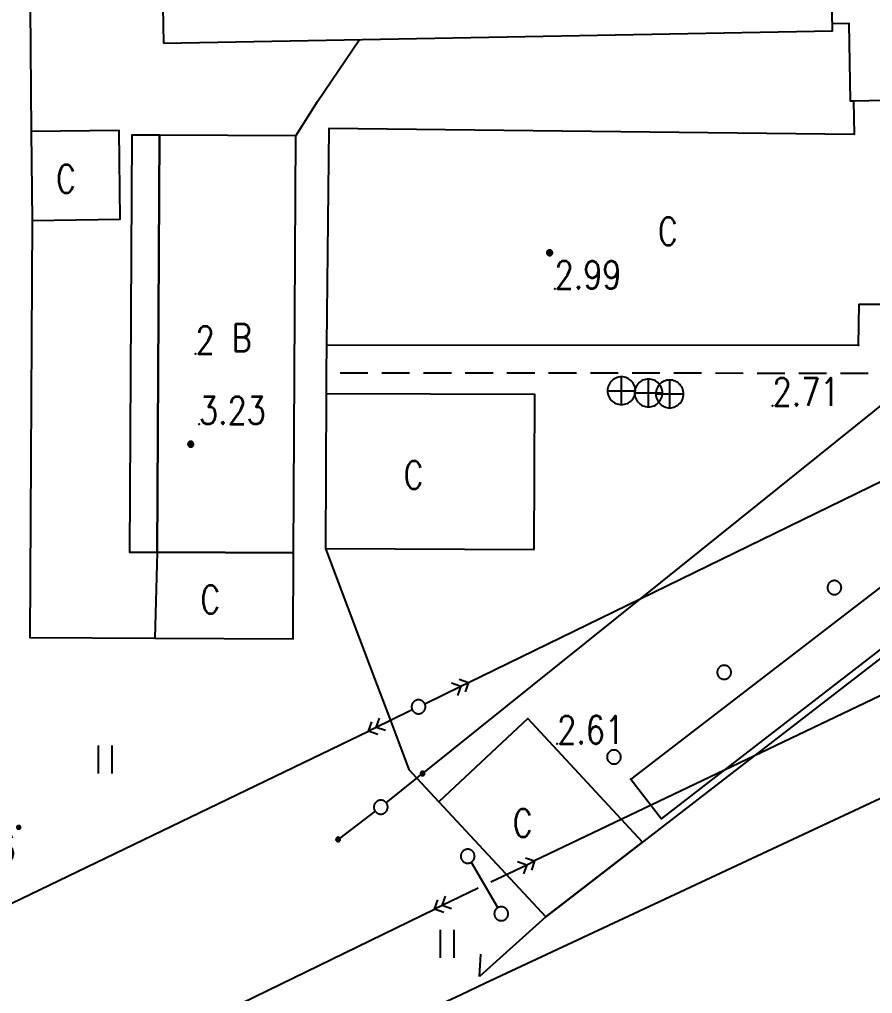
# Model space of a CAD drawing. Extents: x 500064 to 501389, y 2542464 to 2545400.
# Drawn here: x 501169.69 to 501200.37, y 2543048.07 to 2543083.1 of the extents above; entities that cross this region are included whole.
import ezdxf
from ezdxf.enums import TextEntityAlignment as Align

# ---------------------------------------------------------------- set-up
doc = ezdxf.new("R2010")
doc.units = 0
doc.header["$LTSCALE"] = 0.5
doc.linetypes.add('CENTER', pattern=[50.8, 31.75, -6.35, 6.35, -6.35])
doc.layers.get('0').update_dxf_attribs({"linetype": 'CONTINUOUS', "lineweight": 5})
doc.layers.add('GCD', color=8, linetype='CONTINUOUS')
doc.layers.add('地形图', color=8, linetype='CONTINUOUS')
doc.styles.add('HZ', font='romans.shx', dxfattribs={"width": 0.8, "bigfont": 'hztxt.shx'})

# ---------------------------------------------------------------- blocks, each defined once
blk = doc.blocks.new('GC200')
at = {"linetype": 'Continuous', "const_width": 0.2, "flags": 128}
blk.add_lwpolyline([(-0.1, 0, 1), (0.1, 0, 1)], format="xyb", close=True, dxfattribs=at)

msp = doc.modelspace()

# ---------------------------------------------------------------- linework, layer by layer
at = {"layer": '地形图'}
for points in [[(501174.868, 2543082.252), (501198.935, 2543082.692), (501198.204, 2543122.652), (501186.181, 2543122.45), (501174.136, 2543122.275)], [(501201.813, 2543080.141), (501200.814, 2543080.188), (501199.688, 2543080.167), (501199.71, 2543078.966), (501180.818, 2543079.184), (501180.728, 2543071.396), (501199.866, 2543071.38), (501199.898, 2543072.863), (501203.668, 2543072.864), (501203.706, 2543073.976), (501207.361, 2543074.02), (501207.372, 2543079.881)], [(501170.144, 2543075.875), (501173.312, 2543075.914), (501173.273, 2543079.105), (501170.104, 2543079.074)], [(501174.722, 2543078.942), (501173.722, 2543078.933), (501173.639, 2543063.944), (501174.639, 2543063.942)], [(501179.632, 2543078.915), (501174.722, 2543078.942), (501174.639, 2543063.942), (501179.548, 2543063.915)], [(501188.205, 2543064.041), (501188.226, 2543069.614), (501180.717, 2543069.64), (501180.695, 2543064.071)], [(501229.664, 2543067.03), (501229.434, 2543068.901), (501208.894, 2543066.283), (501202.626, 2543064.192), (501191.681, 2543055.78), (501192.783, 2543054.353), (501203.874, 2543062.918), (501208.813, 2543064.468)], [(501179.548, 2543063.915), (501174.639, 2543063.942), (501174.56, 2543060.85), (501179.531, 2543060.822)], [(501188.618, 2543050.821), (501192.099, 2543053.509), (501187.975, 2543057.955), (501184.776, 2543054.964)]]:
    msp.add_lwpolyline(points, close=True, dxfattribs=at)
for points in [[(501174.136, 2543122.275), (501169.756, 2543122.211), (501170.104, 2543079.074)], [(501199.688, 2543080.167), (501199.581, 2543080.165), (501199.53, 2543082.953), (501198.93, 2543082.942)], [(501179.632, 2543078.915), (501180.404, 2543080.15), (501181.92, 2543082.381)], [(501174.722, 2543078.942), (501173.722, 2543078.933), (501173.639, 2543063.944), (501174.639, 2543063.942)], [(501170.144, 2543075.875), (501170.06, 2543060.875), (501174.56, 2543060.85)], [(501209.351, 2543076.188), (501203.967, 2543071.864), (501192.018, 2543062.267), (501184.243, 2543056.023)], [(501185.838, 2543059.255), (501192.018, 2543062.267), (501218.768, 2543075.306)], [(501188.758, 2543074.608), (501188.769, 2543074.609), (501188.779, 2543074.61), (501188.789, 2543074.613), (501188.799, 2543074.617), (501188.808, 2543074.622), (501188.817, 2543074.627), (501188.825, 2543074.634), (501188.833, 2543074.641), (501188.839, 2543074.649), (501188.842, 2543074.654), (501188.845, 2543074.658), (501188.85, 2543074.668), (501188.853, 2543074.677), (501188.856, 2543074.687), (501188.858, 2543074.698), (501188.858, 2543074.708), (501188.858, 2543074.719), (501188.856, 2543074.729), (501188.853, 2543074.739), (501188.85, 2543074.749), (501188.846, 2543074.755), (501188.845, 2543074.758), (501188.839, 2543074.767), (501188.833, 2543074.775), (501188.825, 2543074.783), (501188.817, 2543074.789), (501188.808, 2543074.795), (501188.807, 2543074.795), (501188.799, 2543074.8), (501188.789, 2543074.803), (501188.779, 2543074.806), (501188.769, 2543074.808), (501188.758, 2543074.808), (501188.748, 2543074.808), (501188.738, 2543074.806), (501188.727, 2543074.803), (501188.718, 2543074.8), (501188.708, 2543074.795), (501188.7, 2543074.789), (501188.691, 2543074.783), (501188.684, 2543074.775), (501188.677, 2543074.767), (501188.674, 2543074.762), (501188.672, 2543074.758), (501188.667, 2543074.749), (501188.663, 2543074.739), (501188.66, 2543074.729), (501188.659, 2543074.719), (501188.658, 2543074.708), (501188.659, 2543074.698), (501188.66, 2543074.687), (501188.663, 2543074.677), (501188.667, 2543074.668), (501188.67, 2543074.661), (501188.672, 2543074.658), (501188.677, 2543074.649), (501188.684, 2543074.641), (501188.691, 2543074.634), (501188.7, 2543074.627), (501188.708, 2543074.622), (501188.709, 2543074.621), (501188.718, 2543074.617), (501188.727, 2543074.613), (501188.738, 2543074.61), (501188.748, 2543074.609), (501188.758, 2543074.608)], [(501188.709, 2543074.621), (501188.842, 2543074.654), (501188.845, 2543074.658), (501188.672, 2543074.658), (501188.67, 2543074.661), (501188.858, 2543074.708), (501188.658, 2543074.708), (501188.846, 2543074.755), (501188.845, 2543074.758), (501188.672, 2543074.758), (501188.674, 2543074.762), (501188.807, 2543074.795)], [(501228.021, 2543071.857), (501222.669, 2543069.299), (501222.546, 2543069.24), (501213.15, 2543064.749), (501196.106, 2543056.603), (501188.218, 2543052.833)], [(501180.728, 2543071.396), (501180.722, 2543070.396), (501180.717, 2543069.64)], [(501180.728, 2543071.396), (501180.722, 2543070.396)], [(501181.222, 2543070.396), (501182.222, 2543070.396)], [(501182.722, 2543070.395), (501183.722, 2543070.394)], [(501184.222, 2543070.394), (501185.222, 2543070.393)], [(501185.722, 2543070.393), (501186.722, 2543070.392)], [(501187.222, 2543070.392), (501188.222, 2543070.391)], [(501188.722, 2543070.39), (501189.722, 2543070.389)], [(501190.222, 2543070.389), (501191.222, 2543070.388)], [(501191.342, 2543069.247), (501191.394, 2543069.25), (501191.446, 2543069.258), (501191.496, 2543069.271), (501191.545, 2543069.29), (501191.592, 2543069.314), (501191.636, 2543069.343), (501191.676, 2543069.375), (501191.713, 2543069.412), (501191.746, 2543069.453), (501191.775, 2543069.497), (501191.799, 2543069.544), (501191.817, 2543069.593), (501191.819, 2543069.6), (501191.831, 2543069.643), (501191.834, 2543069.666), (501191.839, 2543069.695), (501191.842, 2543069.747), (501191.839, 2543069.799), (501191.837, 2543069.813), (501191.831, 2543069.851), (501191.817, 2543069.902), (501191.799, 2543069.95), (501191.775, 2543069.997), (501191.746, 2543070.041), (501191.713, 2543070.082), (501191.676, 2543070.119), (501191.636, 2543070.152), (501191.592, 2543070.18), (501191.545, 2543070.204), (501191.496, 2543070.223), (501191.446, 2543070.236), (501191.394, 2543070.244), (501191.342, 2543070.247), (501191.289, 2543070.244), (501191.238, 2543070.236), (501191.187, 2543070.223), (501191.138, 2543070.204), (501191.092, 2543070.18), (501191.048, 2543070.152), (501191.007, 2543070.119), (501190.97, 2543070.082), (501190.937, 2543070.041), (501190.909, 2543069.997), (501190.885, 2543069.95), (501190.866, 2543069.902), (501190.853, 2543069.851), (501190.844, 2543069.799), (501190.842, 2543069.747), (501190.844, 2543069.695), (501190.853, 2543069.643), (501190.866, 2543069.593), (501190.885, 2543069.544), (501190.909, 2543069.497), (501190.937, 2543069.453), (501190.97, 2543069.412), (501191.007, 2543069.375), (501191.048, 2543069.343), (501191.092, 2543069.314), (501191.138, 2543069.29), (501191.187, 2543069.271), (501191.238, 2543069.258), (501191.289, 2543069.25), (501191.342, 2543069.247)], [(501191.342, 2543069.247), (501191.342, 2543069.747), (501191.342, 2543070.247)], [(501191.722, 2543070.388), (501192.722, 2543070.387)], [(501193.222, 2543070.386), (501194.222, 2543070.386)], [(501194.722, 2543070.385), (501195.722, 2543070.384)], [(501196.222, 2543070.384), (501197.222, 2543070.383)], [(501197.722, 2543070.383), (501198.722, 2543070.382)], [(501199.222, 2543070.381), (501200.222, 2543070.381)], [(501192.314, 2543069.166), (501192.367, 2543069.168), (501192.418, 2543069.177), (501192.469, 2543069.19), (501192.518, 2543069.209), (501192.564, 2543069.233), (501192.608, 2543069.261), (501192.649, 2543069.294), (501192.682, 2543069.327), (501192.686, 2543069.331), (501192.719, 2543069.372), (501192.747, 2543069.416), (501192.771, 2543069.462), (501192.79, 2543069.511), (501192.803, 2543069.562), (501192.812, 2543069.613), (501192.813, 2543069.633), (501192.814, 2543069.666), (501192.812, 2543069.718), (501192.803, 2543069.77), (501192.79, 2543069.82), (501192.771, 2543069.869), (501192.747, 2543069.916), (501192.719, 2543069.96), (501192.709, 2543069.972), (501192.686, 2543070), (501192.649, 2543070.037), (501192.608, 2543070.07), (501192.564, 2543070.099), (501192.518, 2543070.122), (501192.469, 2543070.141), (501192.418, 2543070.155), (501192.367, 2543070.163), (501192.314, 2543070.166), (501192.262, 2543070.163), (501192.21, 2543070.155), (501192.16, 2543070.141), (501192.111, 2543070.122), (501192.064, 2543070.099), (501192.02, 2543070.07), (501191.98, 2543070.037), (501191.943, 2543070), (501191.91, 2543069.96), (501191.881, 2543069.916), (501191.858, 2543069.869), (501191.839, 2543069.82), (501191.837, 2543069.813), (501191.825, 2543069.77), (501191.822, 2543069.747), (501191.817, 2543069.718), (501191.814, 2543069.666), (501191.817, 2543069.613), (501191.819, 2543069.6), (501191.825, 2543069.562), (501191.839, 2543069.511), (501191.858, 2543069.462), (501191.881, 2543069.416), (501191.91, 2543069.372), (501191.943, 2543069.331), (501191.98, 2543069.294), (501192.02, 2543069.261), (501192.064, 2543069.233), (501192.111, 2543069.209), (501192.16, 2543069.19), (501192.21, 2543069.177), (501192.262, 2543069.168), (501192.314, 2543069.166)], [(501192.314, 2543069.166), (501192.314, 2543069.666), (501192.314, 2543070.166)], [(501193.077, 2543069.133), (501193.129, 2543069.136), (501193.181, 2543069.144), (501193.231, 2543069.157), (501193.28, 2543069.176), (501193.327, 2543069.2), (501193.37, 2543069.228), (501193.411, 2543069.261), (501193.448, 2543069.298), (501193.481, 2543069.339), (501193.51, 2543069.383), (501193.533, 2543069.43), (501193.552, 2543069.478), (501193.566, 2543069.529), (501193.574, 2543069.581), (501193.577, 2543069.633), (501193.574, 2543069.685), (501193.566, 2543069.737), (501193.552, 2543069.787), (501193.533, 2543069.836), (501193.51, 2543069.883), (501193.481, 2543069.927), (501193.448, 2543069.967), (501193.411, 2543070.005), (501193.37, 2543070.037), (501193.327, 2543070.066), (501193.28, 2543070.09), (501193.231, 2543070.108), (501193.181, 2543070.122), (501193.129, 2543070.13), (501193.077, 2543070.133), (501193.024, 2543070.13), (501192.973, 2543070.122), (501192.922, 2543070.108), (501192.873, 2543070.09), (501192.827, 2543070.066), (501192.783, 2543070.037), (501192.742, 2543070.005), (501192.709, 2543069.972), (501192.705, 2543069.967), (501192.672, 2543069.927), (501192.644, 2543069.883), (501192.62, 2543069.836), (501192.601, 2543069.787), (501192.587, 2543069.737), (501192.579, 2543069.685), (501192.578, 2543069.666), (501192.577, 2543069.633), (501192.579, 2543069.581), (501192.587, 2543069.529), (501192.601, 2543069.478), (501192.62, 2543069.43), (501192.644, 2543069.383), (501192.672, 2543069.339), (501192.682, 2543069.327), (501192.705, 2543069.298), (501192.742, 2543069.261), (501192.783, 2543069.228), (501192.827, 2543069.2), (501192.873, 2543069.176), (501192.922, 2543069.157), (501192.973, 2543069.144), (501193.024, 2543069.136), (501193.077, 2543069.133)], [(501193.077, 2543069.133), (501193.077, 2543069.633), (501193.077, 2543070.133)], [(501182.704, 2543046.695), (501184.301, 2543047.442), (501185.546, 2543048.024), (501186.451, 2543048.447), (501224.229, 2543066.11), (501231.666, 2543069.588)], [(501190.842, 2543069.747), (501191.342, 2543069.747), (501191.822, 2543069.747), (501191.842, 2543069.747)], [(501191.814, 2543069.666), (501191.834, 2543069.666), (501192.314, 2543069.666), (501192.578, 2543069.666), (501192.814, 2543069.666)], [(501192.577, 2543069.633), (501192.813, 2543069.633), (501193.077, 2543069.633), (501193.577, 2543069.633)], [(501242.538, 2543068.338), (501242.455, 2543068.349), (501224.229, 2543066.11), (501213.15, 2543064.749), (501208.866, 2543064.223), (501203.991, 2543062.693), (501196.106, 2543056.603), (501192.099, 2543053.509), (501188.618, 2543050.821), (501186.239, 2543048.68)], [(501175.847, 2543067.724), (501175.857, 2543067.724), (501175.867, 2543067.726), (501175.878, 2543067.729), (501175.887, 2543067.732), (501175.897, 2543067.737), (501175.905, 2543067.743), (501175.914, 2543067.749), (501175.921, 2543067.757), (501175.927, 2543067.765), (501175.931, 2543067.77), (501175.933, 2543067.774), (501175.938, 2543067.783), (501175.942, 2543067.793), (501175.944, 2543067.803), (501175.946, 2543067.813), (501175.947, 2543067.824), (501175.946, 2543067.834), (501175.944, 2543067.844), (501175.942, 2543067.854), (501175.938, 2543067.864), (501175.935, 2543067.871), (501175.933, 2543067.874), (501175.927, 2543067.882), (501175.921, 2543067.891), (501175.914, 2543067.898), (501175.905, 2543067.905), (501175.897, 2543067.91), (501175.895, 2543067.911), (501175.887, 2543067.915), (501175.878, 2543067.919), (501175.867, 2543067.921), (501175.857, 2543067.923), (501175.847, 2543067.924), (501175.836, 2543067.923), (501175.826, 2543067.921), (501175.816, 2543067.919), (501175.806, 2543067.915), (501175.797, 2543067.91), (501175.788, 2543067.905), (501175.78, 2543067.898), (501175.772, 2543067.891), (501175.766, 2543067.882), (501175.763, 2543067.878), (501175.76, 2543067.874), (501175.755, 2543067.864), (501175.751, 2543067.854), (501175.749, 2543067.844), (501175.747, 2543067.834), (501175.747, 2543067.824), (501175.747, 2543067.813), (501175.749, 2543067.803), (501175.751, 2543067.793), (501175.755, 2543067.783), (501175.759, 2543067.777), (501175.76, 2543067.774), (501175.766, 2543067.765), (501175.772, 2543067.757), (501175.78, 2543067.749), (501175.788, 2543067.743), (501175.797, 2543067.737), (501175.798, 2543067.736), (501175.806, 2543067.732), (501175.816, 2543067.729), (501175.826, 2543067.726), (501175.836, 2543067.724), (501175.847, 2543067.724)], [(501175.798, 2543067.736), (501175.931, 2543067.77), (501175.933, 2543067.774), (501175.76, 2543067.774), (501175.759, 2543067.777), (501175.947, 2543067.824), (501175.747, 2543067.824), (501175.935, 2543067.871), (501175.933, 2543067.874), (501175.76, 2543067.874), (501175.763, 2543067.878), (501175.895, 2543067.911)], [(501180.695, 2543064.071), (501181.921, 2543060.827), (501182.463, 2543059.393), (501183.031, 2543057.887), (501183.695, 2543056.129), (501183.985, 2543055.816), (501184.776, 2543054.964)], [(501199.007, 2543062.417), (501199.023, 2543062.418), (501199.039, 2543062.42), (501199.054, 2543062.423), (501199.069, 2543062.427), (501199.084, 2543062.431), (501199.099, 2543062.437), (501199.113, 2543062.444), (501199.127, 2543062.451), (501199.14, 2543062.46), (501199.153, 2543062.469), (501199.165, 2543062.479), (501199.177, 2543062.489), (501199.187, 2543062.501), (501199.198, 2543062.513), (501199.207, 2543062.526), (501199.215, 2543062.539), (501199.223, 2543062.552), (501199.23, 2543062.567), (501199.236, 2543062.581), (501199.24, 2543062.596), (501199.244, 2543062.611), (501199.247, 2543062.627), (501199.249, 2543062.642), (501199.251, 2543062.658), (501199.251, 2543062.674), (501199.25, 2543062.689), (501199.248, 2543062.705), (501199.245, 2543062.72), (501199.241, 2543062.736), (501199.236, 2543062.751), (501199.231, 2543062.765), (501199.224, 2543062.779), (501199.216, 2543062.793), (501199.208, 2543062.807), (501199.199, 2543062.819), (501199.189, 2543062.831), (501199.178, 2543062.843), (501199.167, 2543062.854), (501199.155, 2543062.864), (501199.142, 2543062.873), (501199.129, 2543062.882), (501199.115, 2543062.889), (501199.101, 2543062.896), (501199.086, 2543062.902), (501199.071, 2543062.907), (501199.056, 2543062.911), (501199.041, 2543062.914), (501199.025, 2543062.916), (501199.01, 2543062.917), (501198.994, 2543062.917), (501198.978, 2543062.916), (501198.963, 2543062.914), (501198.947, 2543062.911), (501198.932, 2543062.907), (501198.917, 2543062.902), (501198.902, 2543062.897), (501198.888, 2543062.89), (501198.874, 2543062.883), (501198.861, 2543062.874), (501198.848, 2543062.865), (501198.836, 2543062.855), (501198.825, 2543062.844), (501198.814, 2543062.833), (501198.804, 2543062.821), (501198.795, 2543062.808), (501198.786, 2543062.795), (501198.778, 2543062.781), (501198.772, 2543062.767), (501198.766, 2543062.753), (501198.761, 2543062.738), (501198.757, 2543062.723), (501198.754, 2543062.707), (501198.752, 2543062.692), (501198.751, 2543062.676), (501198.751, 2543062.66), (501198.752, 2543062.645), (501198.754, 2543062.629), (501198.756, 2543062.613), (501198.76, 2543062.598), (501198.765, 2543062.583), (501198.771, 2543062.569), (501198.777, 2543062.554), (501198.785, 2543062.541), (501198.793, 2543062.527), (501198.802, 2543062.515), (501198.812, 2543062.502), (501198.823, 2543062.491), (501198.835, 2543062.48), (501198.847, 2543062.47), (501198.859, 2543062.461), (501198.872, 2543062.452), (501198.886, 2543062.445), (501198.9, 2543062.438), (501198.915, 2543062.432), (501198.93, 2543062.427), (501198.945, 2543062.423), (501198.96, 2543062.42), (501198.976, 2543062.418), (501198.992, 2543062.417), (501199.007, 2543062.417)], [(501195.043, 2543059.37), (501195.059, 2543059.371), (501195.074, 2543059.373), (501195.09, 2543059.376), (501195.105, 2543059.38), (501195.12, 2543059.384), (501195.135, 2543059.39), (501195.149, 2543059.397), (501195.163, 2543059.404), (501195.176, 2543059.413), (501195.189, 2543059.422), (501195.201, 2543059.432), (501195.212, 2543059.442), (501195.223, 2543059.454), (501195.233, 2543059.466), (501195.243, 2543059.478), (501195.251, 2543059.492), (501195.259, 2543059.505), (501195.265, 2543059.52), (501195.271, 2543059.534), (501195.276, 2543059.549), (501195.28, 2543059.564), (501195.283, 2543059.58), (501195.285, 2543059.595), (501195.286, 2543059.611), (501195.286, 2543059.627), (501195.285, 2543059.642), (501195.283, 2543059.658), (501195.281, 2543059.673), (501195.277, 2543059.689), (501195.272, 2543059.704), (501195.266, 2543059.718), (501195.26, 2543059.732), (501195.252, 2543059.746), (501195.244, 2543059.76), (501195.235, 2543059.772), (501195.225, 2543059.784), (501195.214, 2543059.796), (501195.203, 2543059.807), (501195.191, 2543059.817), (501195.178, 2543059.826), (501195.165, 2543059.834), (501195.151, 2543059.842), (501195.137, 2543059.849), (501195.122, 2543059.855), (501195.107, 2543059.86), (501195.092, 2543059.864), (501195.077, 2543059.867), (501195.061, 2543059.869), (501195.045, 2543059.87), (501195.03, 2543059.87), (501195.014, 2543059.869), (501194.998, 2543059.867), (501194.983, 2543059.864), (501194.968, 2543059.86), (501194.953, 2543059.855), (501194.938, 2543059.85), (501194.924, 2543059.843), (501194.91, 2543059.836), (501194.897, 2543059.827), (501194.884, 2543059.818), (501194.872, 2543059.808), (501194.86, 2543059.797), (501194.85, 2543059.786), (501194.84, 2543059.774), (501194.83, 2543059.761), (501194.822, 2543059.748), (501194.814, 2543059.734), (501194.807, 2543059.72), (501194.802, 2543059.706), (501194.797, 2543059.691), (501194.793, 2543059.676), (501194.79, 2543059.66), (501194.788, 2543059.644), (501194.787, 2543059.629), (501194.787, 2543059.613), (501194.787, 2543059.597), (501194.789, 2543059.582), (501194.792, 2543059.566), (501194.796, 2543059.551), (501194.801, 2543059.536), (501194.807, 2543059.522), (501194.813, 2543059.507), (501194.821, 2543059.494), (501194.829, 2543059.48), (501194.838, 2543059.468), (501194.848, 2543059.455), (501194.859, 2543059.444), (501194.87, 2543059.433), (501194.882, 2543059.423), (501194.895, 2543059.414), (501194.908, 2543059.405), (501194.922, 2543059.398), (501194.936, 2543059.391), (501194.951, 2543059.385), (501194.966, 2543059.38), (501194.981, 2543059.376), (501194.996, 2543059.373), (501195.012, 2543059.371), (501195.027, 2543059.37), (501195.043, 2543059.37)], [(501184.265, 2543058.488), (501185.561, 2543059.12), (501185.838, 2543059.255)], [(501185.227, 2543059.235), (501185.561, 2543059.12)], [(501185.561, 2543059.12), (501185.446, 2543058.786)], [(501185.504, 2543059.37), (501185.838, 2543059.255)], [(501185.838, 2543059.255), (501185.723, 2543058.921)], [(501184.04, 2543058.129), (501184.056, 2543058.129), (501184.072, 2543058.131), (501184.087, 2543058.133), (501184.103, 2543058.136), (501184.118, 2543058.141), (501184.132, 2543058.146), (501184.147, 2543058.152), (501184.161, 2543058.16), (501184.174, 2543058.168), (501184.187, 2543058.176), (501184.2, 2543058.186), (501184.212, 2543058.196), (501184.223, 2543058.208), (501184.233, 2543058.219), (501184.243, 2543058.232), (501184.252, 2543058.245), (501184.26, 2543058.258), (501184.267, 2543058.272), (501184.273, 2543058.287), (501184.278, 2543058.301), (501184.283, 2543058.317), (501184.286, 2543058.332), (501184.288, 2543058.347), (501184.29, 2543058.363), (501184.29, 2543058.379), (501184.29, 2543058.394), (501184.288, 2543058.41), (501184.286, 2543058.425), (501184.283, 2543058.441), (501184.278, 2543058.456), (501184.273, 2543058.471), (501184.267, 2543058.485), (501184.265, 2543058.488), (501184.26, 2543058.499), (501184.252, 2543058.513), (501184.243, 2543058.526), (501184.233, 2543058.538), (501184.223, 2543058.55), (501184.212, 2543058.561), (501184.2, 2543058.571), (501184.187, 2543058.581), (501184.174, 2543058.59), (501184.161, 2543058.598), (501184.147, 2543058.605), (501184.132, 2543058.611), (501184.118, 2543058.616), (501184.103, 2543058.621), (501184.087, 2543058.624), (501184.072, 2543058.627), (501184.056, 2543058.628), (501184.04, 2543058.629), (501184.025, 2543058.628), (501184.009, 2543058.627), (501183.994, 2543058.624), (501183.978, 2543058.621), (501183.963, 2543058.616), (501183.948, 2543058.611), (501183.934, 2543058.605), (501183.92, 2543058.598), (501183.907, 2543058.59), (501183.894, 2543058.581), (501183.881, 2543058.571), (501183.869, 2543058.561), (501183.858, 2543058.55), (501183.848, 2543058.538), (501183.838, 2543058.526), (501183.829, 2543058.513), (501183.821, 2543058.499), (501183.814, 2543058.485), (501183.808, 2543058.471), (501183.803, 2543058.456), (501183.798, 2543058.441), (501183.795, 2543058.425), (501183.792, 2543058.41), (501183.791, 2543058.394), (501183.79, 2543058.379), (501183.791, 2543058.363), (501183.792, 2543058.347), (501183.795, 2543058.332), (501183.798, 2543058.317), (501183.803, 2543058.301), (501183.808, 2543058.287), (501183.814, 2543058.272), (501183.816, 2543058.269), (501183.821, 2543058.258), (501183.829, 2543058.245), (501183.838, 2543058.232), (501183.848, 2543058.219), (501183.858, 2543058.208), (501183.869, 2543058.196), (501183.881, 2543058.186), (501183.894, 2543058.176), (501183.907, 2543058.168), (501183.92, 2543058.16), (501183.934, 2543058.152), (501183.948, 2543058.146), (501183.963, 2543058.141), (501183.978, 2543058.136), (501183.994, 2543058.133), (501184.009, 2543058.131), (501184.025, 2543058.129), (501184.04, 2543058.129)], [(501183.816, 2543058.269), (501183.031, 2543057.887), (501182.519, 2543057.638), (501182.242, 2543057.503)], [(501182.242, 2543057.503), (501182.358, 2543057.838)], [(501182.519, 2543057.638), (501182.634, 2543057.972)], [(501182.853, 2543057.523), (501182.519, 2543057.638)], [(501147.785, 2543040.9), (501182.242, 2543057.503)], [(501182.576, 2543057.388), (501182.242, 2543057.503)], [(501172.524, 2543055.984), (501172.524, 2543056.984)], [(501173.024, 2543055.984), (501173.024, 2543056.984)], [(501191.079, 2543056.323), (501191.095, 2543056.324), (501191.11, 2543056.326), (501191.126, 2543056.329), (501191.141, 2543056.332), (501191.156, 2543056.337), (501191.17, 2543056.343), (501191.185, 2543056.35), (501191.198, 2543056.357), (501191.212, 2543056.365), (501191.224, 2543056.375), (501191.237, 2543056.385), (501191.248, 2543056.395), (501191.259, 2543056.407), (501191.269, 2543056.419), (501191.278, 2543056.431), (501191.287, 2543056.445), (501191.294, 2543056.458), (501191.301, 2543056.473), (501191.307, 2543056.487), (501191.312, 2543056.502), (501191.316, 2543056.517), (501191.319, 2543056.533), (501191.321, 2543056.548), (501191.322, 2543056.564), (501191.322, 2543056.58), (501191.321, 2543056.595), (501191.319, 2543056.611), (501191.316, 2543056.626), (501191.312, 2543056.642), (501191.308, 2543056.656), (501191.302, 2543056.671), (501191.295, 2543056.685), (501191.288, 2543056.699), (501191.279, 2543056.712), (501191.27, 2543056.725), (501191.26, 2543056.737), (501191.25, 2543056.749), (501191.238, 2543056.76), (501191.226, 2543056.77), (501191.214, 2543056.779), (501191.2, 2543056.787), (501191.187, 2543056.795), (501191.172, 2543056.802), (501191.158, 2543056.808), (501191.143, 2543056.813), (501191.128, 2543056.817), (501191.112, 2543056.82), (501191.097, 2543056.822), (501191.081, 2543056.823), (501191.065, 2543056.823), (501191.05, 2543056.822), (501191.034, 2543056.82), (501191.019, 2543056.817), (501191.003, 2543056.813), (501190.988, 2543056.808), (501190.974, 2543056.803), (501190.96, 2543056.796), (501190.946, 2543056.789), (501190.932, 2543056.78), (501190.92, 2543056.771), (501190.908, 2543056.761), (501190.896, 2543056.75), (501190.885, 2543056.739), (501190.875, 2543056.727), (501190.866, 2543056.714), (501190.857, 2543056.701), (501190.85, 2543056.687), (501190.843, 2543056.673), (501190.837, 2543056.659), (501190.832, 2543056.644), (501190.828, 2543056.628), (501190.825, 2543056.613), (501190.823, 2543056.597), (501190.822, 2543056.582), (501190.822, 2543056.566), (501190.823, 2543056.55), (501190.825, 2543056.535), (501190.828, 2543056.519), (501190.832, 2543056.504), (501190.837, 2543056.489), (501190.842, 2543056.475), (501190.849, 2543056.46), (501190.856, 2543056.447), (501190.865, 2543056.433), (501190.874, 2543056.421), (501190.884, 2543056.408), (501190.895, 2543056.397), (501190.906, 2543056.386), (501190.918, 2543056.376), (501190.931, 2543056.367), (501190.944, 2543056.358), (501190.958, 2543056.351), (501190.972, 2543056.344), (501190.986, 2543056.338), (501191.001, 2543056.333), (501191.016, 2543056.329), (501191.032, 2543056.326), (501191.047, 2543056.324), (501191.063, 2543056.323), (501191.079, 2543056.323)], [(501182.879, 2543054.927), (501183.985, 2543055.816), (501184.126, 2543055.929), (501184.185, 2543055.977), (501184.243, 2543056.023)], [(501184.186, 2543055.901), (501184.193, 2543055.902), (501184.201, 2543055.903), (501184.208, 2543055.905), (501184.215, 2543055.908), (501184.222, 2543055.911), (501184.229, 2543055.915), (501184.234, 2543055.92), (501184.24, 2543055.925), (501184.245, 2543055.931), (501184.249, 2543055.938), (501184.252, 2543055.944), (501184.255, 2543055.951), (501184.258, 2543055.959), (501184.259, 2543055.966), (501184.26, 2543055.974), (501184.259, 2543055.981), (501184.259, 2543055.989), (501184.257, 2543055.996), (501184.256, 2543055.999), (501184.255, 2543056.001), (501184.254, 2543056.003), (501184.251, 2543056.01), (501184.247, 2543056.017), (501184.243, 2543056.023), (501184.238, 2543056.029), (501184.232, 2543056.034), (501184.226, 2543056.039), (501184.224, 2543056.04), (501184.219, 2543056.043), (501184.212, 2543056.046), (501184.204, 2543056.049), (501184.197, 2543056.05), (501184.189, 2543056.051), (501184.181, 2543056.051), (501184.176, 2543056.051), (501184.173, 2543056.05), (501184.165, 2543056.049), (501184.158, 2543056.046), (501184.151, 2543056.043), (501184.144, 2543056.039), (501184.138, 2543056.035), (501184.132, 2543056.029), (501184.127, 2543056.024), (501184.122, 2543056.017), (501184.118, 2543056.01), (501184.115, 2543056.003), (501184.112, 2543055.996), (501184.111, 2543055.988), (501184.11, 2543055.98), (501184.11, 2543055.973), (501184.11, 2543055.965), (501184.112, 2543055.957), (501184.113, 2543055.953), (501184.114, 2543055.951), (501184.114, 2543055.95), (501184.118, 2543055.942), (501184.122, 2543055.936), (501184.126, 2543055.929), (501184.131, 2543055.924), (501184.137, 2543055.918), (501184.143, 2543055.914), (501184.144, 2543055.913), (501184.145, 2543055.912), (501184.149, 2543055.91), (501184.156, 2543055.907), (501184.163, 2543055.904), (501184.171, 2543055.902), (501184.178, 2543055.901), (501184.186, 2543055.901)], [(501184.176, 2543056.051), (501184.113, 2543055.953), (501184.114, 2543055.951), (501184.224, 2543056.04), (501184.226, 2543056.039), (501184.185, 2543055.977), (501184.144, 2543055.913), (501184.145, 2543055.912), (501184.255, 2543056.001), (501184.256, 2543055.999), (501184.193, 2543055.902)], [(501182.684, 2543054.521), (501182.699, 2543054.521), (501182.715, 2543054.523), (501182.731, 2543054.525), (501182.746, 2543054.529), (501182.761, 2543054.533), (501182.776, 2543054.538), (501182.79, 2543054.545), (501182.804, 2543054.552), (501182.818, 2543054.56), (501182.831, 2543054.568), (501182.843, 2543054.578), (501182.855, 2543054.589), (501182.866, 2543054.6), (501182.876, 2543054.611), (501182.886, 2543054.624), (501182.895, 2543054.637), (501182.903, 2543054.65), (501182.91, 2543054.664), (501182.916, 2543054.679), (501182.922, 2543054.693), (501182.926, 2543054.709), (501182.929, 2543054.724), (501182.932, 2543054.739), (501182.933, 2543054.755), (501182.934, 2543054.771), (501182.933, 2543054.786), (501182.932, 2543054.802), (501182.929, 2543054.818), (501182.926, 2543054.833), (501182.922, 2543054.848), (501182.916, 2543054.863), (501182.91, 2543054.877), (501182.903, 2543054.891), (501182.895, 2543054.905), (501182.886, 2543054.918), (501182.879, 2543054.927), (501182.876, 2543054.93), (501182.866, 2543054.942), (501182.855, 2543054.953), (501182.843, 2543054.963), (501182.831, 2543054.973), (501182.818, 2543054.982), (501182.804, 2543054.99), (501182.79, 2543054.997), (501182.776, 2543055.003), (501182.761, 2543055.009), (501182.746, 2543055.013), (501182.731, 2543055.016), (501182.715, 2543055.019), (501182.699, 2543055.02), (501182.684, 2543055.021), (501182.668, 2543055.02), (501182.652, 2543055.019), (501182.637, 2543055.016), (501182.622, 2543055.013), (501182.606, 2543055.009), (501182.592, 2543055.003), (501182.577, 2543054.997), (501182.563, 2543054.99), (501182.55, 2543054.982), (501182.537, 2543054.973), (501182.524, 2543054.963), (501182.513, 2543054.953), (501182.502, 2543054.942), (501182.491, 2543054.93), (501182.481, 2543054.918), (501182.473, 2543054.905), (501182.465, 2543054.891), (501182.458, 2543054.877), (501182.451, 2543054.863), (501182.446, 2543054.848), (501182.442, 2543054.833), (501182.438, 2543054.818), (501182.436, 2543054.802), (501182.434, 2543054.786), (501182.434, 2543054.771), (501182.434, 2543054.755), (501182.436, 2543054.739), (501182.438, 2543054.724), (501182.442, 2543054.709), (501182.446, 2543054.693), (501182.451, 2543054.679), (501182.458, 2543054.664), (501182.465, 2543054.65), (501182.473, 2543054.637), (501182.481, 2543054.624), (501182.484, 2543054.62), (501182.491, 2543054.611), (501182.502, 2543054.6), (501182.513, 2543054.589), (501182.524, 2543054.578), (501182.537, 2543054.568), (501182.55, 2543054.56), (501182.563, 2543054.552), (501182.577, 2543054.545), (501182.592, 2543054.538), (501182.606, 2543054.533), (501182.622, 2543054.529), (501182.637, 2543054.525), (501182.652, 2543054.523), (501182.668, 2543054.521), (501182.684, 2543054.521)], [(501182.484, 2543054.62), (501181.208, 2543053.654), (501181.149, 2543053.61), (501181.089, 2543053.564)], [(501181.15, 2543053.534), (501181.155, 2543053.535), (501181.158, 2543053.535), (501181.166, 2543053.536), (501181.173, 2543053.538), (501181.18, 2543053.541), (501181.187, 2543053.545), (501181.194, 2543053.549), (501181.2, 2543053.554), (501181.205, 2543053.56), (501181.21, 2543053.566), (501181.214, 2543053.573), (501181.218, 2543053.58), (501181.22, 2543053.587), (501181.222, 2543053.595), (501181.223, 2543053.603), (501181.224, 2543053.611), (501181.223, 2543053.618), (501181.222, 2543053.626), (501181.221, 2543053.63), (501181.22, 2543053.632), (501181.219, 2543053.634), (501181.217, 2543053.641), (501181.213, 2543053.648), (501181.208, 2543053.654), (501181.203, 2543053.66), (501181.198, 2543053.666), (501181.192, 2543053.671), (501181.19, 2543053.672), (501181.185, 2543053.675), (501181.178, 2543053.678), (501181.17, 2543053.681), (501181.163, 2543053.683), (501181.155, 2543053.684), (501181.147, 2543053.684), (501181.142, 2543053.684), (501181.139, 2543053.684), (501181.132, 2543053.682), (501181.124, 2543053.68), (501181.117, 2543053.677), (501181.11, 2543053.673), (501181.103, 2543053.669), (501181.097, 2543053.664), (501181.092, 2543053.658), (501181.087, 2543053.652), (501181.083, 2543053.645), (501181.08, 2543053.638), (501181.077, 2543053.631), (501181.075, 2543053.623), (501181.074, 2543053.616), (501181.074, 2543053.608), (501181.074, 2543053.6), (501181.076, 2543053.592), (501181.077, 2543053.588), (501181.077, 2543053.587), (501181.078, 2543053.585), (501181.081, 2543053.577), (501181.084, 2543053.57), (501181.089, 2543053.564), (501181.094, 2543053.558), (501181.1, 2543053.553), (501181.106, 2543053.547), (501181.107, 2543053.547), (501181.112, 2543053.544), (501181.119, 2543053.54), (501181.127, 2543053.537), (501181.134, 2543053.536), (501181.142, 2543053.534), (501181.15, 2543053.534)], [(501181.155, 2543053.535), (501181.221, 2543053.63), (501181.22, 2543053.632), (501181.107, 2543053.547), (501181.106, 2543053.547), (501181.149, 2543053.61), (501181.192, 2543053.671), (501181.19, 2543053.672), (501181.077, 2543053.587), (501181.077, 2543053.588), (501181.142, 2543053.684)], [(501185.811, 2543052.755), (501185.826, 2543052.755), (501185.842, 2543052.757), (501185.857, 2543052.759), (501185.873, 2543052.763), (501185.888, 2543052.767), (501185.903, 2543052.772), (501185.917, 2543052.779), (501185.931, 2543052.786), (501185.936, 2543052.789), (501185.945, 2543052.794), (501185.958, 2543052.803), (501185.97, 2543052.812), (501185.982, 2543052.823), (501185.993, 2543052.834), (501186.003, 2543052.846), (501186.013, 2543052.858), (501186.022, 2543052.871), (501186.03, 2543052.885), (501186.037, 2543052.898), (501186.043, 2543052.913), (501186.048, 2543052.928), (501186.053, 2543052.943), (501186.056, 2543052.958), (501186.059, 2543052.974), (501186.06, 2543052.989), (501186.061, 2543053.005), (501186.06, 2543053.021), (501186.059, 2543053.036), (501186.056, 2543053.052), (501186.053, 2543053.067), (501186.048, 2543053.082), (501186.043, 2543053.097), (501186.037, 2543053.111), (501186.03, 2543053.125), (501186.022, 2543053.139), (501186.013, 2543053.152), (501186.003, 2543053.164), (501185.993, 2543053.176), (501185.982, 2543053.187), (501185.97, 2543053.198), (501185.958, 2543053.207), (501185.945, 2543053.216), (501185.931, 2543053.224), (501185.917, 2543053.231), (501185.903, 2543053.237), (501185.888, 2543053.243), (501185.873, 2543053.247), (501185.857, 2543053.251), (501185.842, 2543053.253), (501185.826, 2543053.254), (501185.811, 2543053.255), (501185.795, 2543053.254), (501185.779, 2543053.253), (501185.764, 2543053.251), (501185.748, 2543053.247), (501185.733, 2543053.243), (501185.719, 2543053.237), (501185.704, 2543053.231), (501185.69, 2543053.224), (501185.677, 2543053.216), (501185.664, 2543053.207), (501185.651, 2543053.198), (501185.639, 2543053.187), (501185.628, 2543053.176), (501185.618, 2543053.164), (501185.608, 2543053.152), (501185.6, 2543053.139), (501185.592, 2543053.125), (501185.584, 2543053.111), (501185.578, 2543053.097), (501185.573, 2543053.082), (501185.568, 2543053.067), (501185.565, 2543053.052), (501185.563, 2543053.036), (501185.561, 2543053.021), (501185.561, 2543053.005), (501185.561, 2543052.989), (501185.563, 2543052.974), (501185.565, 2543052.958), (501185.568, 2543052.943), (501185.573, 2543052.928), (501185.578, 2543052.913), (501185.584, 2543052.898), (501185.592, 2543052.885), (501185.6, 2543052.871), (501185.608, 2543052.858), (501185.618, 2543052.846), (501185.628, 2543052.834), (501185.639, 2543052.823), (501185.651, 2543052.812), (501185.664, 2543052.803), (501185.677, 2543052.794), (501185.69, 2543052.786), (501185.704, 2543052.779), (501185.719, 2543052.772), (501185.733, 2543052.767), (501185.748, 2543052.763), (501185.764, 2543052.759), (501185.779, 2543052.757), (501185.795, 2543052.755), (501185.811, 2543052.755)], [(501185.936, 2543052.789), (501186.891, 2543051.152)], [(501186.639, 2543052.078), (501187.94, 2543052.7), (501188.218, 2543052.833)], [(501187.607, 2543052.818), (501187.94, 2543052.7)], [(501187.885, 2543052.951), (501188.218, 2543052.833)], [(501188.218, 2543052.833), (501188.1, 2543052.5)], [(501187.94, 2543052.7), (501187.823, 2543052.367)], [(501186.189, 2543051.861), (501184.892, 2543051.231), (501184.615, 2543051.096)], [(501184.615, 2543051.096), (501184.73, 2543051.43)], [(501184.892, 2543051.231), (501185.007, 2543051.565)], [(501147.258, 2543032.939), (501153.974, 2543036.205), (501165.64, 2543041.874), (501184.615, 2543051.096)], [(501184.949, 2543050.981), (501184.615, 2543051.096)], [(501185.226, 2543051.115), (501184.892, 2543051.231)], [(501187.017, 2543050.686), (501187.032, 2543050.687), (501187.048, 2543050.688), (501187.063, 2543050.691), (501187.079, 2543050.694), (501187.094, 2543050.698), (501187.109, 2543050.704), (501187.123, 2543050.71), (501187.137, 2543050.717), (501187.151, 2543050.725), (501187.164, 2543050.734), (501187.176, 2543050.744), (501187.188, 2543050.754), (501187.199, 2543050.765), (501187.209, 2543050.777), (501187.219, 2543050.789), (501187.228, 2543050.802), (501187.236, 2543050.816), (501187.243, 2543050.83), (501187.249, 2543050.844), (501187.254, 2543050.859), (501187.259, 2543050.874), (501187.262, 2543050.889), (501187.265, 2543050.905), (501187.266, 2543050.92), (501187.267, 2543050.936), (501187.266, 2543050.952), (501187.265, 2543050.967), (501187.262, 2543050.983), (501187.259, 2543050.998), (501187.254, 2543051.013), (501187.249, 2543051.028), (501187.243, 2543051.043), (501187.236, 2543051.057), (501187.228, 2543051.07), (501187.219, 2543051.083), (501187.209, 2543051.096), (501187.199, 2543051.107), (501187.188, 2543051.118), (501187.176, 2543051.129), (501187.164, 2543051.138), (501187.151, 2543051.147), (501187.137, 2543051.155), (501187.123, 2543051.162), (501187.109, 2543051.169), (501187.094, 2543051.174), (501187.079, 2543051.178), (501187.063, 2543051.182), (501187.048, 2543051.184), (501187.032, 2543051.186), (501187.017, 2543051.186), (501187.001, 2543051.186), (501186.985, 2543051.184), (501186.97, 2543051.182), (501186.954, 2543051.178), (501186.939, 2543051.174), (501186.925, 2543051.169), (501186.91, 2543051.162), (501186.896, 2543051.155), (501186.891, 2543051.152), (501186.883, 2543051.147), (501186.87, 2543051.138), (501186.857, 2543051.129), (501186.846, 2543051.118), (501186.834, 2543051.107), (501186.824, 2543051.096), (501186.814, 2543051.083), (501186.806, 2543051.07), (501186.798, 2543051.057), (501186.79, 2543051.043), (501186.784, 2543051.028), (501186.779, 2543051.013), (501186.774, 2543050.998), (501186.771, 2543050.983), (501186.769, 2543050.967), (501186.767, 2543050.952), (501186.767, 2543050.936), (501186.767, 2543050.92), (501186.769, 2543050.905), (501186.771, 2543050.889), (501186.774, 2543050.874), (501186.779, 2543050.859), (501186.784, 2543050.844), (501186.79, 2543050.83), (501186.798, 2543050.816), (501186.806, 2543050.802), (501186.814, 2543050.789), (501186.824, 2543050.777), (501186.834, 2543050.765), (501186.846, 2543050.754), (501186.857, 2543050.744), (501186.87, 2543050.734), (501186.883, 2543050.725), (501186.896, 2543050.717), (501186.91, 2543050.71), (501186.925, 2543050.704), (501186.939, 2543050.698), (501186.954, 2543050.694), (501186.97, 2543050.691), (501186.985, 2543050.688), (501187.001, 2543050.687), (501187.017, 2543050.686)], [(501184.828, 2543049.351), (501184.828, 2543050.351)], [(501185.328, 2543049.351), (501185.328, 2543050.351)], [(501186.239, 2543048.68), (501186.279, 2543049.479)]]:
    msp.add_lwpolyline(points, dxfattribs=at)
at = {"layer": '地形图', "linetype": 'CENTER'}
for p in [(501188.939, 2543073.415, 2.99), (501176.022, 2543071.068, 2), (501196.777, 2543069.208, 2.71), (501176.145, 2543068.543, 3.23), (501189.03, 2543057.048, 2.61)]:
    msp.add_point(p, dxfattribs=at)
at = {"layer": '地形图', "ltscale": 10}
for p in [(501199.866, 2543071.38), (501191.681, 2543055.78)]:
    msp.add_point(p, dxfattribs=at)

# ---------------------------------------------------------------- block references
at = {"layer": '地形图', "linetype": 'Continuous'}
ref = msp.add_blockref('GC200', (501169.658, 2543054.043, 2.859), dxfattribs=dict(at, xscale=0.5, yscale=0.5, zscale=0.5))
ref.add_attrib('height', '2.86', dxfattribs={"layer": 'GCD', "linetype": 'Continuous', "height": 1, "style": 'HZ', "width": 0.8}).set_placement((501167.158, 2543053.293, 2.86), align=Align.MIDDLE_LEFT)

# ---------------------------------------------------------------- texts
at = {"layer": '地形图', "ltscale": 10, "style": 'HZ', "width": 0.8}
for s, p in [('C', (501170.997, 2543076.867)), ('C', (501192.65, 2543074.98)), ('2.99', (501188.939, 2543073.415)), ('2', (501176.022, 2543071.068)), ('B', (501177.32, 2543071.154)), ('2.71', (501196.777, 2543069.208)), ('3.23', (501176.145, 2543068.543)), ('C', (501183.5, 2543066.215)), ('C', (501176.187, 2543061.736)), ('2.61', (501189.03, 2543057.048)), ('C', (501187.426, 2543053.702))]:
    msp.add_text(s, height=1, dxfattribs=at).set_placement(p)

doc.saveas('drawing.dxf')
